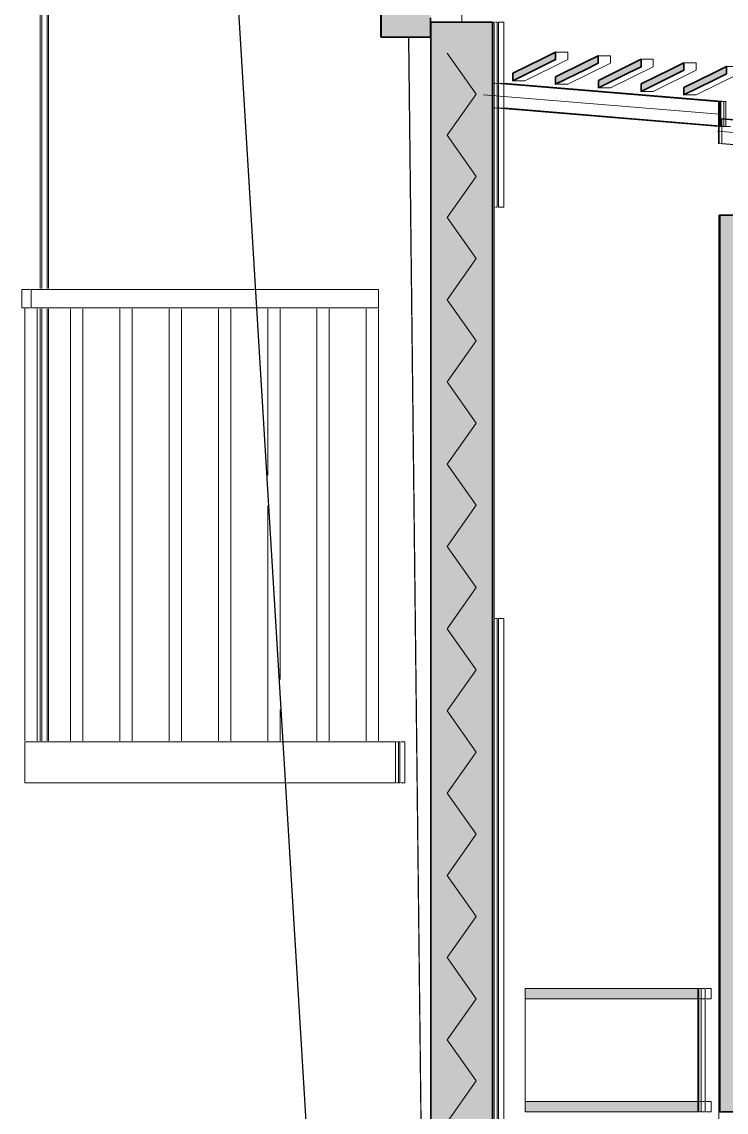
# Model space of a CAD drawing. Header units: millimetres. Extents: x 0 to 135734, y 0 to 59400.
# Drawn here: x 38056 to 39769, y 27899 to 30551 of the extents above; entities that cross this region are included whole.
import ezdxf

# ---------------------------------------------------------------- set-up
doc = ezdxf.new("R2010")
doc.units = ezdxf.units.MM
for name, color, linetype, lineweight in [('01_切断（構造・壁）', 7, 'Continuous', 35), ('02_切断（家具）', 8, 'Continuous', 18), ('03_切断（ガラス）', 5, 'Continuous', 13), ('05_断熱（仮）', 2, 'Continuous', 9), ('10_見えがかり', 7, 'Continuous', 13), ('11_見えがかり（家具）', 8, 'Continuous', 9), ('12_見えがかり（ガラス）', 5, 'Continuous', 9)]:
    doc.layers.add(name, color=color, linetype=linetype, lineweight=lineweight)

msp = doc.modelspace()

# ---------------------------------------------------------------- hatches: boundary and pattern name
at = {"layer": '01_切断（構造・壁）'}
for points in [[(39050.1, 30560.8), (39050.1, 30514), (39048.8, 30514), (39047.2, 30514), (39038.7, 30514), (39030.1, 30514), (39021.6, 30514), (39013, 30514), (39004.5, 30514), (38995.9, 30514), (38987.4, 30514), (38978.8, 30514), (38970.3, 30514), (38961.7, 30514), (38953.2, 30514), (38944.6, 30514), (38936.9, 30514), (38930.1, 30514), (38930.1, 30647.2), (38930.1, 30694), (38936.9, 30694), (38944.6, 30694), (38953.2, 30694), (38961.7, 30694), (38970.3, 30694), (38978.8, 30694), (38987.4, 30694), (38995.9, 30694), (39004.5, 30694), (39013, 30694), (39021.6, 30694), (39030.1, 30694), (39038.7, 30694), (39047.2, 30694), (39048.8, 30694), (39050.1, 30694)], [(39050.8, 29233.7), (39050.8, 30550), (39090.7, 30550), (39200.7, 30550), (39200.7, 27061.9), (39200.7, 25800), (39200.3, 25800), (39159.3, 25800), (39081.1, 25800), (39072.5, 25800), (39067.7, 25800), (39066.7, 25800), (39050.8, 25800)], [(39250.1, 30425.8), (39323.3, 30462), (39354, 30477.2), (39354, 30464.5), (39354, 30459.2), (39323.3, 30444), (39250.1, 30407.8), (39250.1, 30413.2)], [(39354.1, 30417.2), (39427.3, 30453.3), (39458, 30468.5), (39458, 30455.8), (39458, 30450.5), (39427.3, 30435.3), (39354.1, 30399.2), (39354.1, 30404.5)], [(39458.1, 30408.5), (39531.3, 30444.7), (39562, 30459.8), (39562, 30447.2), (39562, 30441.8), (39531.3, 30426.7), (39458.1, 30390.5), (39458.1, 30395.8)], [(39562.1, 30399.8), (39635.3, 30436), (39666, 30451.2), (39666, 30438.5), (39666, 30433.2), (39635.3, 30418), (39562.1, 30381.8), (39562.1, 30387.2)], [(39666.1, 30391.2), (39739.3, 30427.3), (39770, 30442.5), (39770, 30429.8), (39770, 30424.5), (39739.3, 30409.3), (39666.1, 30373.2), (39666.1, 30378.5)], [(39903.1, 28168.4), (39903.1, 28168.4), (39903.1, 27900), (39883.6, 27900), (39753.1, 27900), (39753.1, 28167.7), (39753.1, 28167.7), (39753.1, 30081), (39778.1, 30081), (39903.1, 30081)]]:
    msp.add_hatch(color=7, dxfattribs=at).paths.add_polyline_path(points)
at = {"layer": '02_切断（家具）'}
for points in [[(39699.9, 28175), (39638.4, 28175), (39450.3, 28175), (39397.6, 28175), (39368.8, 28175), (39352.6, 28175), (39343.5, 28175), (39287.2, 28175), (39285.7, 28175), (39284.3, 28175), (39283, 28175), (39281.4, 28175), (39279.9, 28175), (39279.9, 28178.7), (39279.9, 28200), (39281.4, 28200), (39283, 28200), (39284.3, 28200), (39285.7, 28200), (39287.2, 28200), (39343.5, 28200), (39352.6, 28200), (39368.8, 28200), (39397.6, 28200), (39450.3, 28200), (39638.4, 28200), (39699.9, 28200), (39699.9, 28196.3)], [(39699.9, 27900), (39638.4, 27900), (39450.3, 27900), (39397.6, 27900), (39368.8, 27900), (39352.6, 27900), (39343.5, 27900), (39287.2, 27900), (39285.7, 27900), (39284.3, 27900), (39283, 27900), (39281.4, 27900), (39279.9, 27900), (39279.9, 27903.7), (39279.9, 27925), (39281.4, 27925), (39283, 27925), (39284.3, 27925), (39285.7, 27925), (39287.2, 27925), (39343.5, 27925), (39352.6, 27925), (39368.8, 27925), (39397.6, 27925), (39450.3, 27925), (39638.4, 27925), (39699.9, 27925), (39699.9, 27921.3)]]:
    msp.add_hatch(color=8, dxfattribs=at).paths.add_polyline_path(points)
at = {"layer": '05_断熱（仮）', "true_color": 0xf3d98b}
msp.add_hatch(color=8, dxfattribs=at).paths.add_polyline_path([(39075.8, 25825), (39075.8, 30525), (39175.7, 30525), (39175.7, 25825)])

# ---------------------------------------------------------------- linework, layer by layer
at = {"layer": '01_切断（構造・壁）'}
for points in [[(39050.1, 30560.8), (39050.1, 30514), (39048.8, 30514), (39047.2, 30514), (39038.7, 30514), (39030.1, 30514), (39021.6, 30514), (39013, 30514), (39004.5, 30514), (38995.9, 30514), (38987.4, 30514), (38978.8, 30514), (38970.3, 30514), (38961.7, 30514), (38953.2, 30514), (38944.6, 30514), (38936.9, 30514), (38930.1, 30514), (38930.1, 30647.2)], [(39050.8, 29233.7), (39050.8, 30550), (39090.7, 30550), (39200.7, 30550), (39200.7, 27061.9), (39200.7, 25800), (39200.3, 25800), (39159.3, 25800), (39081.1, 25800), (39072.5, 25800), (39067.7, 25800), (39066.7, 25800), (39050.8, 25800), (39050.8, 29233.7)], [(39250.1, 30425.8), (39323.3, 30462), (39354, 30477.2), (39354, 30464.5), (39354, 30459.2), (39323.3, 30444), (39250.1, 30407.8), (39250.1, 30413.2), (39250.1, 30425.8)], [(39354.1, 30417.2), (39427.3, 30453.3), (39458, 30468.5), (39458, 30455.8), (39458, 30450.5), (39427.3, 30435.3), (39354.1, 30399.2), (39354.1, 30404.5), (39354.1, 30417.2)], [(39458.1, 30408.5), (39531.3, 30444.7), (39562, 30459.8), (39562, 30447.2), (39562, 30441.8), (39531.3, 30426.7), (39458.1, 30390.5), (39458.1, 30395.8), (39458.1, 30408.5)], [(39562.1, 30399.8), (39635.3, 30436), (39666, 30451.2), (39666, 30438.5), (39666, 30433.2), (39635.3, 30418), (39562.1, 30381.8), (39562.1, 30387.2), (39562.1, 30399.8)], [(39666.1, 30391.2), (39739.3, 30427.3), (39770, 30442.5), (39770, 30429.8), (39770, 30424.5), (39739.3, 30409.3), (39666.1, 30373.2), (39666.1, 30378.5), (39666.1, 30391.2)], [(39903.1, 28168.4), (39903.1, 28168.4), (39903.1, 27900), (39883.6, 27900), (39753.1, 27900), (39753.1, 28167.7), (39753.1, 28167.7), (39753.1, 30081), (39778.1, 30081), (39903.1, 30081), (39903.1, 28168.4)]]:
    msp.add_lwpolyline(points, dxfattribs=at)
at = {"layer": '02_切断（家具）'}
for points in [[(39699.9, 28175), (39638.4, 28175), (39450.3, 28175), (39397.6, 28175), (39368.8, 28175), (39352.6, 28175), (39343.5, 28175), (39287.2, 28175), (39285.7, 28175), (39284.3, 28175), (39283, 28175), (39281.4, 28175), (39279.9, 28175), (39279.9, 28178.7), (39279.9, 28200), (39281.4, 28200), (39283, 28200), (39284.3, 28200), (39285.7, 28200), (39287.2, 28200), (39343.5, 28200), (39352.6, 28200), (39368.8, 28200), (39397.6, 28200), (39450.3, 28200), (39638.4, 28200), (39699.9, 28200), (39699.9, 28196.3), (39699.9, 28175)], [(39699.9, 27900), (39638.4, 27900), (39450.3, 27900), (39397.6, 27900), (39368.8, 27900), (39352.6, 27900), (39343.5, 27900), (39287.2, 27900), (39285.7, 27900), (39284.3, 27900), (39283, 27900), (39281.4, 27900), (39279.9, 27900), (39279.9, 27903.7), (39279.9, 27925), (39281.4, 27925), (39283, 27925), (39284.3, 27925), (39285.7, 27925), (39287.2, 27925), (39343.5, 27925), (39352.6, 27925), (39368.8, 27925), (39397.6, 27925), (39450.3, 27925), (39638.4, 27925), (39699.9, 27925), (39699.9, 27921.3), (39699.9, 27900)]]:
    msp.add_lwpolyline(points, dxfattribs=at)
at = {"layer": '03_切断（ガラス）'}
for points in [[(39125.8, 30550), (39125.8, 31750)], [(39179.2, 30373.7), (39752.6, 30326)], [(39747.7, 30285.4), (42052.7, 30093.3)]]:
    msp.add_lwpolyline(points, dxfattribs=at)
at = {"layer": '05_断熱（仮）'}
msp.add_lwpolyline([(39090.7, 27875), (39160.7, 27975), (39090.7, 28075), (39160.7, 28175), (39090.7, 28275), (39160.7, 28375), (39090.7, 28475), (39160.7, 28575), (39090.7, 28675), (39160.7, 28775), (39090.7, 28875), (39160.7, 28975), (39090.7, 29075), (39160.7, 29175), (39090.7, 29275), (39160.7, 29375), (39090.7, 29475), (39160.7, 29575), (39090.7, 29675), (39160.7, 29775), (39090.7, 29875), (39160.7, 29975), (39090.7, 30075), (39160.7, 30175), (39090.7, 30275), (39160.7, 30375), (39090.7, 30475)], dxfattribs=at)
at = {"layer": '10_見えがかり'}
for points in [[(38721.8, 33818.8), (38569.1, 33413), (38542, 33071.4), (38546.4, 33035.7), (38560.8, 32974.5), (38566.9, 32927.4), (38569.1, 30817.5), (38871.3, 25832)], [(38870.9, 25832), (38568.7, 30817.5), (38566.4, 32927.4), (38560.4, 32974.5), (38545.9, 33035.7), (38541.6, 33071.4)], [(38928.1, 30514), (38928.1, 30514), (38928.1, 30694)], [(39202.7, 30550), (39204.5, 30550), (39204.5, 25802)], [(39207.7, 30550), (39212.3, 30550), (39212.3, 30100), (39207.7, 30100)], [(39214.3, 30550), (39215.2, 30550), (39215.2, 30100), (39214.3, 30100)], [(39217.2, 30550), (39228.1, 30550), (39228.1, 30100)], [(39048.1, 25971), (38996.6, 30512)], [(38997, 30512), (39048.1, 26009.7)], [(39356, 30477.2), (39383.6, 30477.2), (39383.6, 30459.2), (39279.7, 30407.8)], [(39487.6, 30468.5), (39487.6, 30450.5), (39383.7, 30399.2), (39358.6, 30399.2)], [(39460, 30468.5), (39487.6, 30468.5)], [(39564, 30459.8), (39591.6, 30459.8), (39591.6, 30441.8), (39487.7, 30390.5), (39462.6, 30390.5)], [(39668, 30451.2), (39695.6, 30451.2), (39695.6, 30433.2), (39591.7, 30381.8), (39566.6, 30381.8)], [(39772, 30442.5), (39799.5, 30442.5), (39799.5, 30424.5), (39695.6, 30373.2), (39670.6, 30373.2)], [(39279.7, 30407.8), (39254.6, 30407.8)], [(39228.1, 30100), (39217.2, 30100)], [(39750.7, 30081), (39751.1, 30081)], [(39750.7, 25802), (39750.7, 30081)], [(39206.9, 29100), (39212.3, 29100)], [(39212.3, 29100), (39212.3, 25802)], [(39214.3, 29100), (39215.2, 29100), (39215.2, 25802)], [(39217.2, 29100), (39228.1, 29100), (39228.1, 25802)]]:
    msp.add_lwpolyline(points, dxfattribs=at)
at = {"layer": '11_見えがかり（家具）'}
for points in [[(38101.3, 29902), (38101.3, 32852.4)], [(38104.6, 29902), (38104.6, 32853.2)], [(38117.8, 32856.7), (38117.8, 29902)], [(38121.3, 32857.6), (38121.3, 29902)], [(38056.3, 29900), (38076.7, 29900)], [(38061.8, 29855), (38056.3, 29855), (38056.3, 29900)], [(38078.7, 29855), (38078.7, 29900), (38622.3, 29900)], [(38626.7, 29900), (38923.9, 29900), (38923.9, 29855), (38629.5, 29855)], [(38063.8, 28802), (38063.8, 29855), (38076.7, 29855)], [(38625, 29855), (38078.7, 29855)], [(38094, 29853), (38094, 28802)], [(38101.3, 28802), (38101.3, 29853)], [(38104.6, 28802), (38104.6, 29853)], [(38117.8, 29853), (38117.8, 28802)], [(38121.3, 29853), (38121.3, 28802)], [(38174.9, 28802), (38174.9, 29853)], [(38205, 29853), (38205, 28802)], [(38294.7, 28802), (38294.7, 29853)], [(38324.8, 29853), (38324.8, 28802)], [(38414.5, 28802), (38414.5, 29853)], [(38444.6, 29853), (38444.6, 28802)], [(38534.3, 28802), (38534.3, 29853)], [(38564.4, 29853), (38564.4, 28802)], [(38654.1, 29448.2), (38654.1, 29853)], [(38684.2, 29853), (38684.2, 28951.7)], [(38773.9, 28802), (38773.9, 29853)], [(38804, 29853), (38804, 28802)], [(38893.7, 28802), (38893.7, 29853)], [(38923.8, 29853), (38923.8, 28802)], [(38654.1, 28802), (38654.1, 29374.9)], [(38684.2, 28878.3), (38684.2, 28802)], [(38063.7, 28700), (38063.7, 28800), (38689, 28800)], [(38693.4, 28800), (38964.6, 28800), (38964.6, 28700), (38699.5, 28700)], [(38972.1, 28800), (38972.1, 28700), (38967.7, 28700)], [(38967.7, 28800), (38972.1, 28800)], [(38975.5, 28800), (38975.5, 28700), (38974.1, 28700)], [(38974.1, 28800), (38975.5, 28800)], [(38987.9, 28800), (38987.9, 28700), (38977.5, 28700)], [(38977.5, 28800), (38987.9, 28800)], [(38695, 28700), (38063.7, 28700)], [(39702.3, 28200), (39702.3, 28175), (39701.9, 28175)], [(39701.9, 28200), (39702.3, 28200)], [(39704.3, 28200), (39707.9, 28200), (39707.9, 28175), (39704.3, 28175)], [(39709.9, 28200), (39718, 28200), (39718, 28175), (39709.9, 28175)], [(39720.2, 28200), (39732.2, 28200), (39732.2, 28175), (39720.2, 28175)], [(39279.8, 27927), (39279.8, 28173)], [(39699.8, 28173), (39699.8, 27927)], [(39702.3, 28173), (39702.3, 27927)], [(39708.5, 28173), (39708.5, 27927)], [(39718.2, 28173), (39718.2, 27927)], [(39702.3, 27925), (39702.3, 27900), (39701.9, 27900)], [(39701.9, 27925), (39702.3, 27925)], [(39704.3, 27925), (39707.9, 27925), (39707.9, 27900), (39704.3, 27900)], [(39709.9, 27925), (39718, 27925), (39718, 27900), (39709.9, 27900)], [(39720.2, 27925), (39732.2, 27925), (39732.2, 27900), (39720.2, 27900)]]:
    msp.add_lwpolyline(points, dxfattribs=at)
at = {"layer": '12_見えがかり（ガラス）'}
for points in [[(39202.7, 30401.8), (39750.6, 30356.2), (39750.6, 30296.2), (39750, 30296.2), (39202.7, 30341.8)], [(39202.7, 30341.8), (39750, 30296.2), (39750, 30356.2), (39202.7, 30401.8)], [(39206.5, 30401.6), (39751.8, 30356.2), (39751.8, 30296.2)], [(39750.6, 30296.3), (39750.6, 30356.2), (39206.5, 30401.5)], [(39207.7, 30401.9), (39756.3, 30356.2), (39756.3, 30296.2)], [(39207.7, 30401.7), (39753.7, 30356.2), (39753.7, 30296.2)], [(39753.7, 30296.4), (39753.7, 30356.2), (39207.7, 30401.7)], [(39751.8, 30296.3), (39751.8, 30356.2), (39207.7, 30401.5)], [(39214.3, 30401.9), (39763.6, 30356.2), (39763.6, 30296.2), (39756.3, 30296.2), (39214.3, 30341.3)], [(39214.3, 30341.9), (39756.3, 30296.8), (39756.3, 30356.2), (39214.3, 30401.3)], [(39217.2, 30402.1), (39768.2, 30356.2), (39768.2, 30296.2)], [(39763.6, 30296.6), (39763.6, 30356.2), (39217.2, 30401.7)], [(39230.1, 30402), (39768.6, 30357.1)], [(39230.1, 30401.5), (39768.6, 30356.6)], [(39768.6, 30356.6), (39230.1, 30401.5)], [(39768.2, 30296.6), (39768.2, 30356.2), (39230.1, 30401)], [(39206.5, 30341.6), (39750.6, 30296.3)], [(39751.8, 30296.2), (39750.6, 30296.2), (39206.5, 30341.5)], [(39207.7, 30341.9), (39753.7, 30296.4)], [(39207.7, 30341.7), (39751.8, 30296.3)], [(39756.3, 30296.2), (39753.7, 30296.2), (39207.7, 30341.7)], [(39753.7, 30296.2), (39751.8, 30296.2), (39207.7, 30341.5)], [(39217.2, 30342.1), (39763.6, 30296.6)], [(39768.2, 30296.2), (39763.6, 30296.2), (39217.2, 30341.7)], [(39230.1, 30342), (39773.6, 30296.7)], [(39230.1, 30341.5), (39768.2, 30296.6)], [(39779.6, 30296.2), (39773.6, 30296.2), (39230.1, 30341.5)], [(39773.6, 30296.2), (39768.2, 30296.2), (39230.1, 30341)], [(41968.6, 30070.3), (39750, 30255.2), (39750, 30315.2), (39751.9, 30315.2), (42051.9, 30123.5), (42051.9, 30063.5)], [(41968.5, 30070.4), (39751.9, 30255.2), (39751.9, 30315.2), (39758.3, 30315.2), (42058.2, 30123.5), (42058.2, 30063.5)], [(42050, 30063.7), (42050, 30123.5), (39751.9, 30315), (39751.9, 30255.2), (41968.6, 30070.4)], [(41968.7, 30071), (39758.3, 30255.2), (39758.3, 30315.2), (39769.3, 30315.2), (42069.1, 30123.5), (42069.1, 30063.5)], [(42051.9, 30064), (42051.9, 30123.5), (39758.3, 30314.6), (39758.3, 30255.2), (41968.7, 30071)]]:
    msp.add_lwpolyline(points, dxfattribs=at)

doc.saveas('drawing.dxf')
